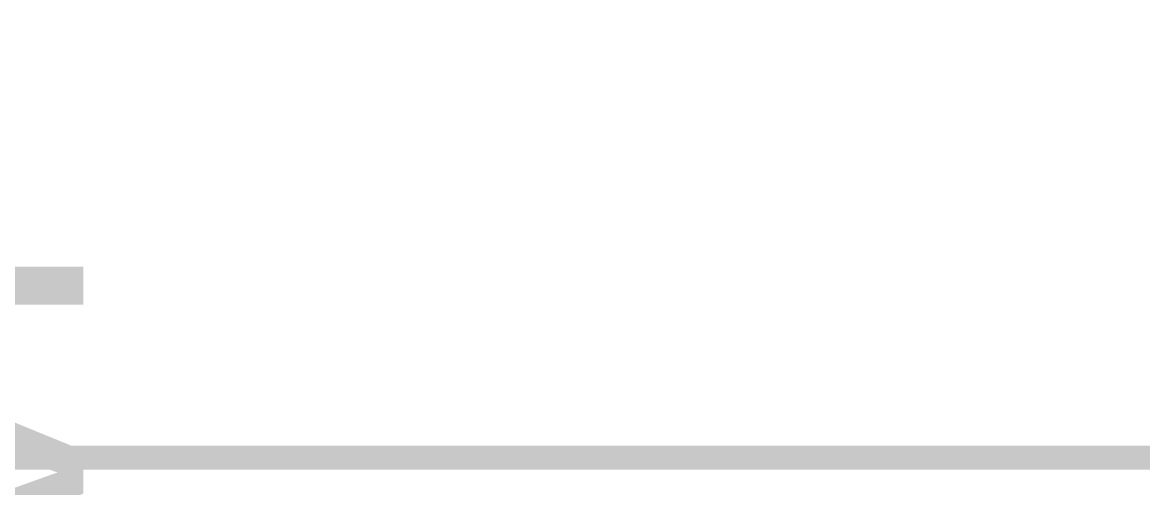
# Model space of a CAD drawing. Header units: inches. Extents: x -2.12 to 4.45, y -3.15 to 1.57.
# Drawn here: x -0.4225 to -0.1406, y 0.2685 to 0.3856 of the extents above; entities that cross this region are included whole.
import ezdxf

# ---------------------------------------------------------------- set-up
doc = ezdxf.new("R2010")
doc.units = ezdxf.units.IN
doc.header["$MEASUREMENT"] = 0
for name, color, linetype in [('Bottom 3D Body', 56, 'Continuous'), ('Dimension', 6, 'Continuous'), ('Keep-Out Layer', 6, 'Continuous'), ('Measures', 56, 'Continuous')]:
    doc.layers.add(name, color=color, linetype=linetype)
doc.styles.add('Courier New', font='', dxfattribs={"height": 0.2})
doc.styles.get('Courier New').set_extended_font_data('Courier New')

# ---------------------------------------------------------------- blocks, each defined once
blk = doc.blocks.new('SMD3225_3_2X2_5X0_7_MTC_L_43')
at = {"layer": 'Measures', "style": 'Courier New'}
for s, p in [('Alternate 1 Padstyle: OX60Y90D30P', (-0.712, -0.515)), ('Alternate 2 Padstyle: OX90Y60D30P', (-0.712, -0.615))]:
    blk.add_text(s, height=0.0775, dxfattribs=at).set_placement(p)
blk = doc.blocks.new('TP11R_B_78')
at = {"layer": 'Bottom 3D Body', "style": 'Courier New', "text_generation_flag": 2}
blk.add_text('>TP_SIGNAL_NAME', height=0.0610235, rotation=180, dxfattribs=at).set_placement((0, 0.075))

msp = doc.modelspace()

# ---------------------------------------------------------------- linework, layer by layer
at = {"layer": 'Dimension', "const_width": 0.006}
msp.add_lwpolyline([(-0.65035, 0.27604), (2.89296, 0.27604)], dxfattribs=at)
at = {"layer": 'Keep-Out Layer', "const_width": 0.006}
msp.add_lwpolyline([(-0.65035, 0.27604), (2.89296, 0.27604)], dxfattribs=at)

# ---------------------------------------------------------------- block references
for name, p, rotation in [('TP11R_B_78', (-0.3932, -0.24761), 90), ('SMD3225_3_2X2_5X0_7_MTC_L_43', (1.3918, -0.48961), 225)]:
    msp.add_blockref(name, p, dxfattribs=dict(rotation=rotation))

doc.saveas('drawing.dxf')
